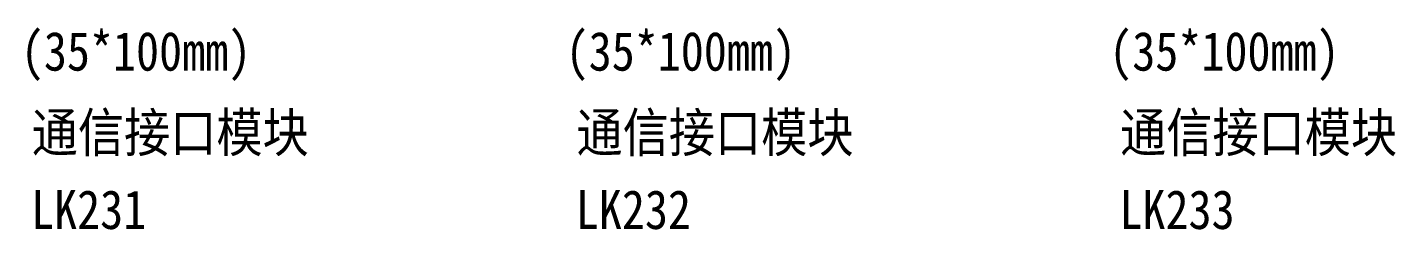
# Model space of a CAD drawing. Header units: millimetres. Extents: x 33157 to 59611, y -29750 to 1750.
# Drawn here: x 53518.7 to 53694.5, y 341.6 to 367.6 of the extents above; entities that cross this region are included whole.
import ezdxf

# ---------------------------------------------------------------- set-up
doc = ezdxf.new("R2010")
doc.units = ezdxf.units.MM
doc.layers.get('0').update_dxf_attribs({"lineweight": 18})
doc.styles.add('STYLE1', font='')
doc.styles.get('STYLE1').set_extended_font_data('宋体')

msp = doc.modelspace()

# ---------------------------------------------------------------- texts
at = {"color": 0, "style": 'STYLE1', "width": 0.87}
for s, p in [('(35*100mm)', (53517.87, 362.02)), ('(35*100mm)', (53587.87, 362.02)), ('(35*100mm)', (53657.72, 362.02)), ('通信接口模块', (53519.26, 351.58)), ('通信接口模块', (53589.26, 351.58)), ('通信接口模块', (53659.11, 351.58)), ('LK231', (53519.18, 341.68)), ('LK232', (53589.18, 341.68)), ('LK233', (53659.03, 341.68))]:
    msp.add_text(s, height=5, dxfattribs=at).set_placement(p)

doc.saveas('drawing.dxf')
